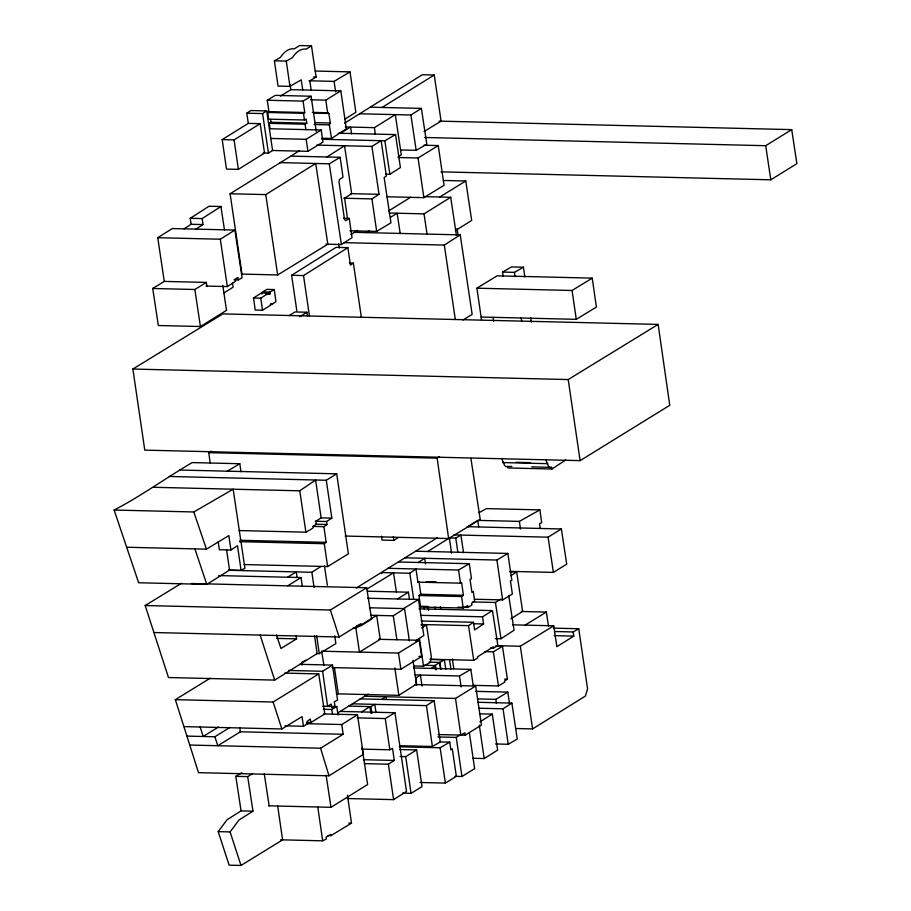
<?xml version="1.0" encoding="UTF-8"?>
<svg xmlns="http://www.w3.org/2000/svg" width="911" height="911" viewBox="0 0 911 911"><rect width="100%" height="100%" fill="white"/><g stroke="black" fill="none" stroke-linecap="round" stroke-linejoin="round"><path stroke-width="1.37" d="M321.788 138.244L331.502 138.472L329.349 124.887L330.294 123.031L328.882 113.442L327.653 112.748L312.382 112.383M385.672 174.172L389.862 174.274L400.407 167.578L395.556 134.543L384.841 140.795L321.947 139.281M277.707 806.133L282.604 839.851L241.016 865.45L229.128 865.165L218.196 831.629L227.033 819.763L241.073 810.881L252.973 811.166L247.701 776.627L252.472 773.724M218.196 831.629L230.084 831.914L238.933 820.048L252.973 811.166M502.166 458.495L502.792 462.572L503.476 462.014L504.307 465.02L505.867 466.626L511.868 466.409M502.792 462.572L546.805 463.642L547.488 463.073L548.32 466.079L549.868 467.685L551.622 467.366L551.952 469.017L507.951 467.958L507.609 466.307M288.616 670.45L322.619 671.27L332.504 665.098L337.548 700.081L334.28 701.834L334.975 705.877L331.718 707.619M222.796 285.337L226.497 310.355L200.42 326.525L158.309 325.512L152.729 288.48L164.265 281.408L157.751 237.703L172.316 228.559L234.879 230.062L242.098 277.809L238.249 279.928L233.99 279.814M157.751 237.703L220.314 239.217L234.879 230.062M239.422 541.658L324.293 543.708L326.161 542.352L323.906 526.66L327.003 524.485L326.548 521.513L331.843 518.12L326.297 480.256L336.706 473.822L348.378 553.831L327.63 566.562L244.171 564.547M456.422 235.391L450.706 197.288L424.025 213.869L389.213 213.026M481.133 317.039L576.287 319.328L596.409 307.075L592.23 278.128L497.076 275.828L476.897 288.183L481.509 319.681M437.462 537.672L356.303 588.016M381.846 573.679L381.629 572.563L409.813 573.247L415.951 568.976L417.921 582.14L419.037 581.503L420.814 594.279L418.98 595.521L420.62 607.022M331.502 138.472L346.305 128.872L340.828 90.861L290.871 89.654L280.463 96.076M421.907 624.525L468.516 625.652L473.413 622.281L474.642 629.922L483.616 623.978L482.534 616.815L492.441 610.598L497.896 645.569L493.432 648.097L490.608 648.028M272.4 150.486L307.918 151.34L322.95 142.07L321.219 129.988L270.077 128.747L269.28 123.338L305.083 124.203L306.802 123.156L306.153 119.022L304.456 120.013L268.654 119.159L267.72 112.474L268.939 111.643L304.741 112.508L303.056 101.11L311.095 96.236L316.265 131.343M267.72 112.474L303.522 113.34L304.741 112.508M226.554 549.527L229.549 570.07L206.797 584.395L138.643 582.744L114.126 510.046C141.262 495.983 165.882 477.945 192.221 462.583L239.798 463.722L240.982 471.716M153.469 487.283L299.765 490.813L315.593 479.995L321.139 517.858L315.844 521.251L316.299 524.224L313.202 526.41L313.373 527.628L311.471 529.018L305.891 532.183L239.137 530.566M419.106 595.521L461.57 596.546L463.392 595.304L461.615 582.528L460.51 583.165L418.047 582.14M415.462 641.002L423.82 635.479L418.513 599.472L367.6 598.242M431.222 668.412L435.458 665.542L436.073 669.631M361.781 749.115L389.84 749.787L392.55 748.364L394.281 760.446L388.393 764.204L364.548 763.634M306.335 723.676L341.796 724.53L357.476 714.748L363.295 754.41L329.008 775.808L198.518 772.665L175.345 699.659L210.259 678.171M424.048 131.526L441.083 121.163L434.228 75.021L422.34 74.736L344.54 123.167M219.733 549.743L230.927 550.016L237.486 545.689L241.085 570.343L228.513 570.047M551.952 469.017L565.72 459.975M268.608 805.814L331 807.317L367.6 784.508L362.1 747.521M398.164 156.806L401.284 154.779L395.328 114.627L374.41 127.654L345.337 126.948M398.244 157.512L418.058 157.99L438.259 145.578L444.044 185.297L423.877 197.653L387.073 196.765M210.168 462.982L208.767 452.665L211.147 451.116M208.767 452.665L437.143 458.176L439.512 456.627M381.481 536.226L382.016 540.098L393.905 540.394L398.061 537.672M361.337 317.21L353.388 263.165L350.416 265.101L347.877 247.655L335.977 247.359L291.622 275.281L296.815 310.753M495.356 638.6L501.016 638.736L514.066 630.23L508.691 595.384M343.766 198.222L371.939 198.905L379.044 194.316L371.904 146.42L381.151 140.704L386.389 176.085L384.112 177.451L390.967 222.808L376.676 231.405L349.904 230.756M325.91 244.171L341.386 244.535L352.033 237.657L349.22 218.401L345.668 220.701L344.472 219.175L339.017 181.904L339.461 179.478L343.014 177.189L340.133 157.307L290.894 156.111L230.096 193.747L241.984 274.086L277.673 274.951L327.823 244.216L315.73 163.479L265.773 194.601L230.096 193.747M410.69 197.231L388.644 210.942M337.822 712.869L368.192 694.057M352.432 703.827L426.416 705.615L434.091 700.661L440.275 741.93L432.395 746.496L399.678 745.71M515.751 728.515L532.605 728.925L585.454 696.015L587.572 688.784L578.724 628.749L553.444 628.135M248.293 123.384L260.182 123.668L264.543 153.048L238.386 169.366L226.486 169.082L222.193 139.599L248.293 123.384L246.779 113.203L250.912 110.538L266.729 110.926L272.594 150.486L268.46 153.15L263.188 153.025M246.779 113.203L262.596 113.579L266.729 110.926M418.251 562.474L424.742 558.295L425.539 563.863M370.811 615.267L393.313 615.813L404.518 608.605L409.392 640.809M421.77 627.941L426.485 624.9L431.302 656.467L430.254 662.388L423.535 666.226L413.776 665.998M361.656 711.935L369.912 706.606L370.936 713.393M479.061 708.223L503.031 708.804L511.88 703.11L517.243 739.026L508.224 744.276L495.527 743.968M184.056 228.82L191.116 224.288L190.228 218.298L209.063 206.228L220.952 206.524L224.448 229.857M190.228 218.298L202.128 218.583L220.952 206.524M195.945 229.105L203.016 224.573L202.128 218.583M350.951 234.514L357.545 230.346M344.107 242.645L444.317 245.07L460.214 234.879L472.149 314.397L462.959 319.966M287.603 577.244L296.269 571.903L297.088 577.437M228.798 570.275L311.847 572.279L320.831 566.54M290.894 156.111L299.104 150.873M326.924 156.988L344.54 145.76L351.68 193.656L344.586 198.245L347.546 218.56M206 286.065L227.329 286.578L235.539 281.351L235.209 278.914L237.942 277.434L238.249 279.928M253.497 297.999L261.708 292.773L268.961 292.943L269.109 294.219L270.111 293.786L269.804 292.078L274.257 289.55L275.965 301.689L271.729 304.559L271.512 303.431L270.316 304.217L270.533 305.333L262.505 310.207L255.251 310.036L253.497 297.999L260.751 298.17L268.961 292.943M472.809 601.943L495.425 602.49L500.925 598.994M336.364 693.818L398.859 695.332L416.475 684.093L412.979 660.395M347.319 798.514L393.609 799.63L406.511 791.431L394.953 712.732L340.247 711.411M510.832 575.706L516.685 571.994L522.629 611.406L510.946 618.774M291.622 275.281L303.522 275.566L347.877 247.655M311.186 90.041L309.82 80.794L316.083 77.071L311.494 45.835L306.244 49.126C300.254 48.283 295.346 52.997 292.385 57.666L286.282 61.094L274.382 60.798L278.06 86.089L289.949 86.386L301.199 79.861L302.771 89.95M260.182 123.668L234.081 139.895L222.193 139.599M321.219 129.988L306.164 139.303L270.647 138.449M344.62 119.341L355.859 112.281L350.018 71.889L315.252 71.047M280.041 162.614L329.281 163.809L340.133 157.307M359.64 113.761L410.907 115.002L421.394 108.409L426.815 144.223L416.168 150.326L400.931 149.962M223.753 293.057L233.079 287.204L232.464 283.116M424.492 137.47L765.707 145.703L791.727 129.624L796.874 163.638L770.797 179.809L440.958 171.849M427.783 551.508L449.351 537.968L451.583 553.136M181.494 583.268L145.179 605.53L168.467 677.533L274.689 680.096L317.13 653.586L314.546 635.662M578.724 628.749L573.133 631.961L554.867 631.517M573.133 631.961L573.782 636.094L556.872 646.708L553.729 625.811L512.586 624.821M480.006 721.831L492.293 714.122L497.611 750.129L484.196 758.544L472.957 758.271M434.228 75.021L382.028 107.464M289.106 315.65L295.016 311.949L306.916 312.234L307.474 316.071M299.81 316.675L306.916 312.234M218.333 727.058L203.221 736.487L200.158 727.001M187.165 736.099L214.871 736.771L229.993 727.342M390.762 217.194L397.139 213.22L400.202 233.535M366.245 232.612L369.445 230.631M438.134 734.585L465.191 735.154L481.441 725.054L475.69 686.029L414.642 684.56M287.717 585.83L301.04 577.563L302.258 585.75M345.087 536.044L448.633 538.538L480.211 519.361L470.907 458.347M356.896 625.538L361.143 625.641L371.586 619.161L366.689 587.743L191.39 583.507M509.784 571.356L553.398 572.404L566.722 564.137L561.381 528.961L467.138 526.683M268.939 111.643L267.253 100.244L275.293 95.37L311.095 96.236M455.42 230.608L471.682 220.462L465.772 181.004L443.498 180.469M296.234 636.06L296.576 638.85L280.975 648.484L276.477 635.035M306.631 722.446L310.879 722.548L324.771 713.962L318.759 673.912L273.118 702.028L175.345 699.659M453.826 534.905L548.08 537.183L561.381 528.961M190.092 745.05L320.581 748.204L343.128 734.277L341.796 724.53M437.963 736.953L456.24 737.398L460.864 734.539M310.537 99.766L325.796 100.13L340.828 90.861M439.762 197.015L465.772 181.004M397.458 598.96L408.435 592.207L409.449 598.743M355.882 628.191L376.664 615.415L380.24 639.34L359.458 652.105L355.882 628.191L353.058 628.123M321.367 651.194L398.471 653.05L419.254 640.274L421.656 656.455L400.886 669.232L332.071 667.569M495.425 646.172L502.485 646.343L507.416 679.23L504.523 681.007L504.694 682.225L498.442 685.949L473.014 685.334M420.073 782.481L445.388 783.096L456.365 776.343L452.277 748.762L450.877 749.947L449.727 742.146L439.888 741.907M152.729 288.48L194.84 289.493L206.364 282.421L206.865 286.077M476.897 288.183L572.051 290.484L592.23 278.128M145.179 605.53L330.374 609.994L366.689 587.743M184.102 726.614L281.875 728.982L302.042 716.615L303.443 726.272L285.018 725.828M364.628 696.243L455.5 698.441L475.69 686.029M400.088 756.506L405.702 756.642L416.646 749.935L422.009 786.637L411.055 793.333L402.628 793.139M454.919 776.309L461.957 776.479L474.642 768.679L469.438 733.253M367.053 589.018L393.518 572.848L396.433 592.287M525.055 625.117L546.372 612.078L548.468 626.062M496.449 645.66L520.329 646.241L553.729 625.811M269.28 123.338L271 122.29L306.802 123.156M403.562 608.582L418.513 599.472M241.073 810.881L235.801 776.343L241.768 772.71M126.743 547.238L206.433 549.162L228.809 535.588L230.927 550.016M404.996 557.817L496.939 560.037L507.837 553.433L511.868 580.33L510.411 580.876L512.381 594.029L502.644 599.905L474.358 599.222M316.459 653.563L319.271 653.631L335.874 643.621L334.736 635.787M328.062 835.581L330.875 835.649L351.498 823.168L347.455 795.178M340.338 133.268L350.621 127.073L351.544 133.78M457.96 607.193L467.867 607.432L471.875 605.018L471.659 603.116L474.654 601.135L473.287 591.433L471.966 592.469L469.996 579.316L471.465 578.758L469.279 563.704L398.506 561.996M477.523 698.908L495.812 699.352L507.826 692.121L509.465 703.178M357.192 717.879L385.251 718.551L394.953 712.732M658.141 324.407L568.202 379.557L132.869 369.046L144.781 450.136L580.113 460.636L669.756 405.304L658.141 324.407L222.808 313.908L132.869 369.046M484.891 651.593L493.363 651.798L502.485 646.343M309.057 80.783L334.086 81.386L350.018 71.889M227.283 471.181L239.798 463.722M448.724 537.945L455.773 538.116L460.898 535.076L463.551 552.692M153.913 632.53L339.108 636.994L360.984 623.636L361.143 625.641M467.776 526.706L477.74 520.386L478.685 526.752M303.443 726.272L307.417 723.903L307.109 721.421L310.298 719.041L310.879 722.548M387.767 568.305L458.529 570.013L469.279 563.704M414.824 674.903L459.531 675.985L470.839 669.369L473.253 685.789M399.348 746.792L440.127 747.772L449.727 742.146M429.149 662.149L439.865 662.411L444.374 659.78L445.798 669.323M381.641 699.386L386.15 696.767L386.549 699.477M114.126 510.046L193.815 511.971L233.159 489.207L244.911 568.282L241.085 570.343M503.168 276.284L502.553 272.082L511.515 266.934L523.415 267.219L524.838 276.921M502.553 272.082L514.442 272.366L523.415 267.219M323.291 709.27L331.729 709.475L336.774 706.583L338.004 714.987M348.503 706.093L370.868 706.629L374.797 704.374L375.992 712.55M429.958 659.234L473.743 660.293L477.671 658.038L477.444 656.911L493.295 646.833L493.432 648.097M419.322 606.999L463.198 608.058L467.662 605.53L467.867 607.432M274.382 60.798L280.486 57.382C283.458 52.713 288.354 47.998 294.344 48.841L299.594 45.55L311.494 45.835M479.118 512.665L486.36 508.6L539.881 509.898L541.681 522.618L539.506 523.779L540.28 528.46M478.514 520.397L519.361 521.388L539.881 509.898M305.811 660.213L301.484 662.491L301.871 665.11M280.542 839.805L322.688 840.819L326.411 838.951L326.092 837.255L330.727 834.374L330.875 835.649M313.441 77.014L316.083 77.071M267.253 100.244L303.056 101.11M370.128 107.179L421.394 108.409M313.612 113.066L328.882 113.442M439.136 121.117L791.727 129.624M315.035 122.666L330.294 123.031M314.09 124.522L329.349 124.887M338.232 133.211L395.533 134.6M424.105 145.236L438.259 145.578M316.823 145.088L371.904 146.42M350.86 193.633L379.044 194.316M424.401 196.651L450.706 197.288M343.595 218.264L349.22 218.401M191.116 224.288L203.016 224.573M354.356 232.328L460.214 234.879M349.425 263.074L353.388 263.165M164.265 281.408L206.364 282.421M274.257 289.55L267.003 289.379L262.55 291.907L269.804 292.078M265.283 293.672L270.111 293.786M516.252 462.321L530.453 462.663M531.739 466.887L551.622 467.366M179.706 470.03L336.706 473.822M169.287 476.464L326.297 480.256M320.524 517.847L331.843 518.12M315.229 521.24L326.548 521.513M315.684 524.212L327.003 524.485M312.598 526.387L323.906 526.66M239.878 540.269L326.161 542.352M415.894 551.223L507.837 553.433M509.693 571.823L516.685 571.994M218.72 575.581L301.04 577.563M426.234 581.673L436.141 581.913M367.304 591.216L408.435 592.207M420.928 594.279L463.392 595.304M419.743 606.27L428.238 606.475M419.003 608.821L492.441 610.598M369.365 607.762L404.518 608.605M521.411 611.475L546.372 612.078M420.392 615.324L482.534 616.815M421.155 621.017L473.413 622.281M473.731 623.739L483.616 623.978M420.905 624.764L426.485 624.9M554.116 635.627L573.782 636.094M378.532 639.294L419.254 640.274M276.75 638.372L296.576 638.85M418.855 656.387L421.656 656.455M430.983 659.462L444.374 659.78M423.513 665.258L435.458 665.542M299.913 664.313L332.504 665.098M413.492 667.979L470.839 669.369M284.744 673.092L318.759 673.912M504.592 679.162L507.416 679.23M475.462 691.335L507.826 692.121M360.118 698.874L434.091 700.661M478.036 702.29L511.88 703.11M322.699 706.241L336.774 706.583M479.641 713.814L492.293 714.122M323.439 713.928L357.476 714.748M239.593 731.784L343.128 734.277M399.792 749.537L416.646 749.935M363.409 759.706L394.281 760.446M235.801 776.343L247.701 776.627M348.697 823.1L351.498 823.168M193.815 511.971L206.433 549.162M194.897 548.889L206.797 584.395M214.871 736.771L217.809 745.722L240.367 731.806L239.787 727.627M273.118 702.028L281.875 728.982M230.084 831.914L241.016 865.45M330.374 609.994L339.108 636.994M260.136 635.092L274.689 680.096M320.581 748.204L329.008 775.808M520.329 646.241L532.605 728.925M484.196 758.544L479.288 725.076M409.813 573.247L413.708 599.392M385.251 718.551L389.84 749.787M326.092 775.17L331 807.317M264.247 773.678L269.155 805.825M424.025 213.869L427.077 234.184M457.049 228.672L458.096 235.152M424.025 606.624L424.412 608.958M445.388 783.096L440.127 747.772M341.386 244.535L329.281 163.809M304.456 120.013L303.522 113.34M398.859 695.332L394.816 667.945M338.323 693.863L334.474 667.843M331.729 709.475L332.504 714.144M770.797 179.809L765.707 145.703M270.567 119.535L271 122.29M321.765 651.718L323.94 665.565M435.105 606.977L435.515 609.596M290.085 84.621L290.871 89.654M495.425 602.49L501.016 638.736M375.332 134.361L374.41 127.654M440.377 606.715L440.81 609.505M546.179 459.554L546.805 463.642M428.193 607.603L428.603 610.313M548.08 537.183L553.398 572.404M495.812 699.352L496.427 703.497M468.516 625.652L473.743 660.293M458.529 570.013L460.51 583.165M384.841 140.795L389.862 174.274M465.191 735.154L464.826 732.763L460.852 735.131L455.5 698.441M393.313 615.813L396.9 639.738M370.868 706.629L371.882 713.415M303.522 275.566L309.455 316.151M194.84 289.493L200.42 326.525M530.714 317.905L531.329 322.095M521.138 317.575L521.73 321.537M514.442 272.366L515.068 276.568M519.361 521.388L520.5 529.029M444.317 245.07L455.306 319.476M493.363 651.798L498.442 685.949M410.907 115.002L416.168 150.326M452.357 658.972L453.78 668.537M449.499 659.484L450.911 669.038M461.957 776.479L456.24 737.398M439.865 662.411L440.89 669.221M440.651 669.221L439.637 662.411L434.866 665.531L435.481 669.619M416.669 685.129L415.632 678.171L420.404 675.04L422.009 686.006M338.664 243.875L339.268 247.94M398.471 653.05L400.886 669.232M388.393 764.204L393.609 799.63M262.596 113.579L268.46 153.15M324.407 565.788L327.368 585.238M265.773 194.601L277.673 274.951M299.765 490.813L305.891 532.183M220.314 239.217L227.329 286.578M568.202 379.557L580.113 460.636M418.058 157.99L423.877 197.653M455.773 538.116L457.8 551.907M459.531 675.985L461.137 686.951M419.447 638.531L423.535 666.226M426.416 705.615L432.395 746.496M334.086 81.386L335.647 91.943M325.796 100.13L327.653 112.748M411.055 793.333L405.702 756.642M305.083 124.203L305.88 129.613M311.847 572.279L314.09 587.504M331.536 706.412L331.183 704.009L327.607 706.355L322.619 671.27M317.791 807.1L322.688 840.819M218.23 541.874L219.38 549.743M576.287 319.328L572.051 290.484M493.022 317.324L493.603 321.298M371.939 198.905L376.676 231.405M306.164 139.303L307.918 151.34M289.949 86.386L286.282 61.094M324.293 543.708L327.63 566.562M260.751 298.17L262.505 310.207M234.081 139.895L238.386 169.366M496.939 560.037L502.644 599.905M316.686 635.719L319.271 653.631M461.57 596.546L463.198 608.058M508.224 744.276L503.031 708.804M448.633 538.538L437.143 458.176M393.37 536.511L393.905 540.394M261.708 292.773L261.844 294.037"/></g></svg>
